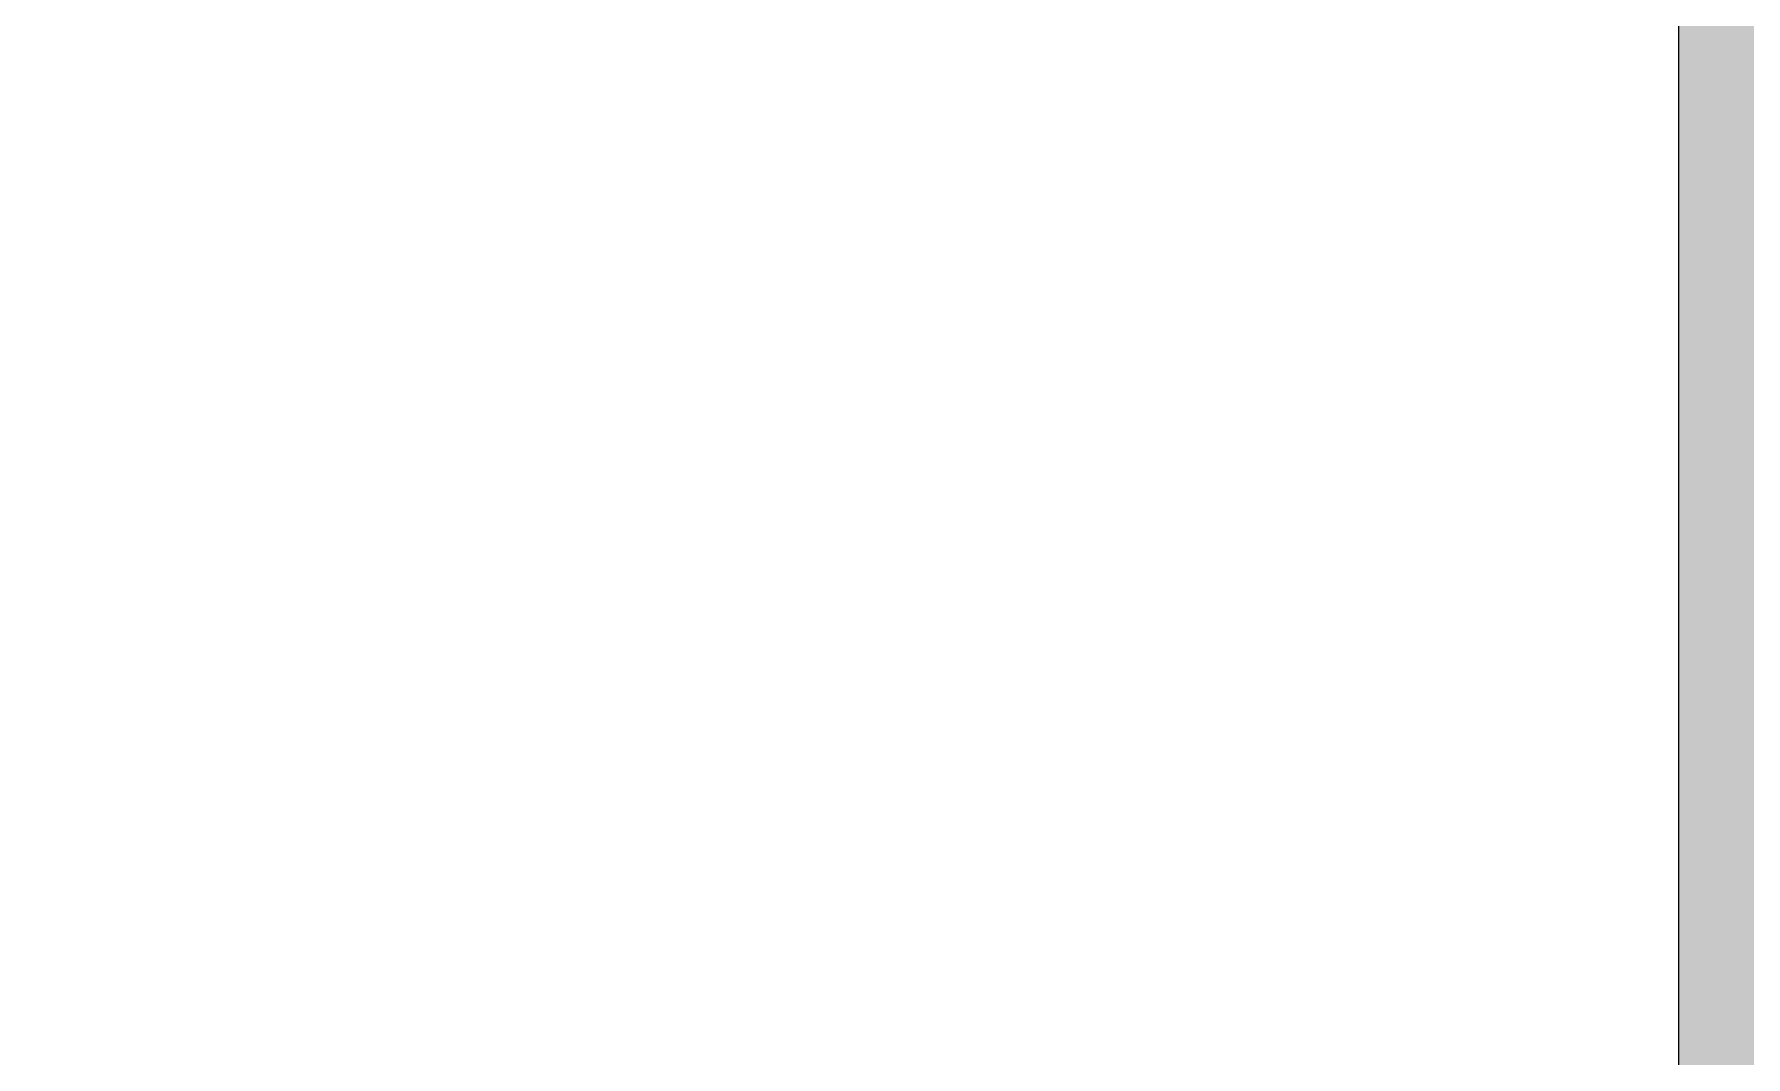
# Model space of a CAD drawing. Extents: x 19 to 316, y 21 to 530.
# Drawn here: x 109.7 to 166.9, y 411 to 445.2 of the extents above; entities that cross this region are included whole.
import ezdxf

# ---------------------------------------------------------------- set-up
doc = ezdxf.new("R2010")
doc.units = 0
doc.header["$MEASUREMENT"] = 0
doc.layers.get('0').update_dxf_attribs({"linetype": 'CONTINUOUS'})

msp = doc.modelspace()

# ---------------------------------------------------------------- hatches: boundary and pattern name
h = msp.add_hatch(color=228)
h.paths.add_polyline_path([(163.179, 91.726), (158.679, 91.726), (158.679, 87.226), (129.938, 87.226), (129.938, 82.726), (154.179, 82.726), (154.179, 36.226), (187.179, 36.226), (187.179, 45.226), (163.179, 45.226)])
h.paths.add_polyline_path([(28.179, 82.726), (93.938, 82.726), (93.938, 87.226), (74.679, 87.226), (74.679, 169.726), (158.679, 169.726), (158.679, 121.726), (163.179, 121.726), (163.179, 169.726), (167.679, 169.726), (167.679, 174.226), (70.179, 174.226), (70.179, 87.226), (28.179, 87.226), (28.179, 279.226), (113.679, 279.226), (113.679, 303.226), (118.179, 303.226), (118.179, 312.226), (109.179, 312.226), (109.179, 288.226), (28.179, 288.226), (28.179, 456.226), (32.679, 456.226), (32.679, 460.726), (28.179, 460.726), (28.179, 520.726), (118.179, 520.726), (118.179, 529.726), (19.179, 529.726), (19.179, 21.226), (28.179, 21.226)])
h.paths.add_polyline_path([(307.179, 169.726), (307.179, 45.226), (283.179, 45.226), (283.179, 36.226), (316.179, 36.226), (316.179, 405.226), (209.679, 405.226), (209.679, 396.226), (307.179, 396.226), (307.179, 312.226), (221.679, 312.226), (221.679, 303.226), (307.179, 303.226), (307.179, 174.226), (209.679, 174.226), (209.679, 169.726)])
h.paths.add_polyline_path([(173.679, 303.226), (173.679, 312.226), (169.179, 312.226), (169.179, 396.226), (173.679, 396.226), (173.679, 405.226), (169.179, 405.226), (169.179, 465.226), (164.679, 465.226), (164.679, 312.226), (160.179, 312.226), (160.179, 303.226)])
h.paths.add_polyline_path([(109.179, 460.726), (62.679, 460.726), (62.679, 456.226), (118.179, 456.226), (118.179, 489.226), (109.179, 489.226)], flags=17)

# ---------------------------------------------------------------- linework, layer by layer
at = {"color": 0}
msp.add_line((164.679, 465.226), (164.679, 312.226), dxfattribs=at)

doc.saveas('drawing.dxf')
